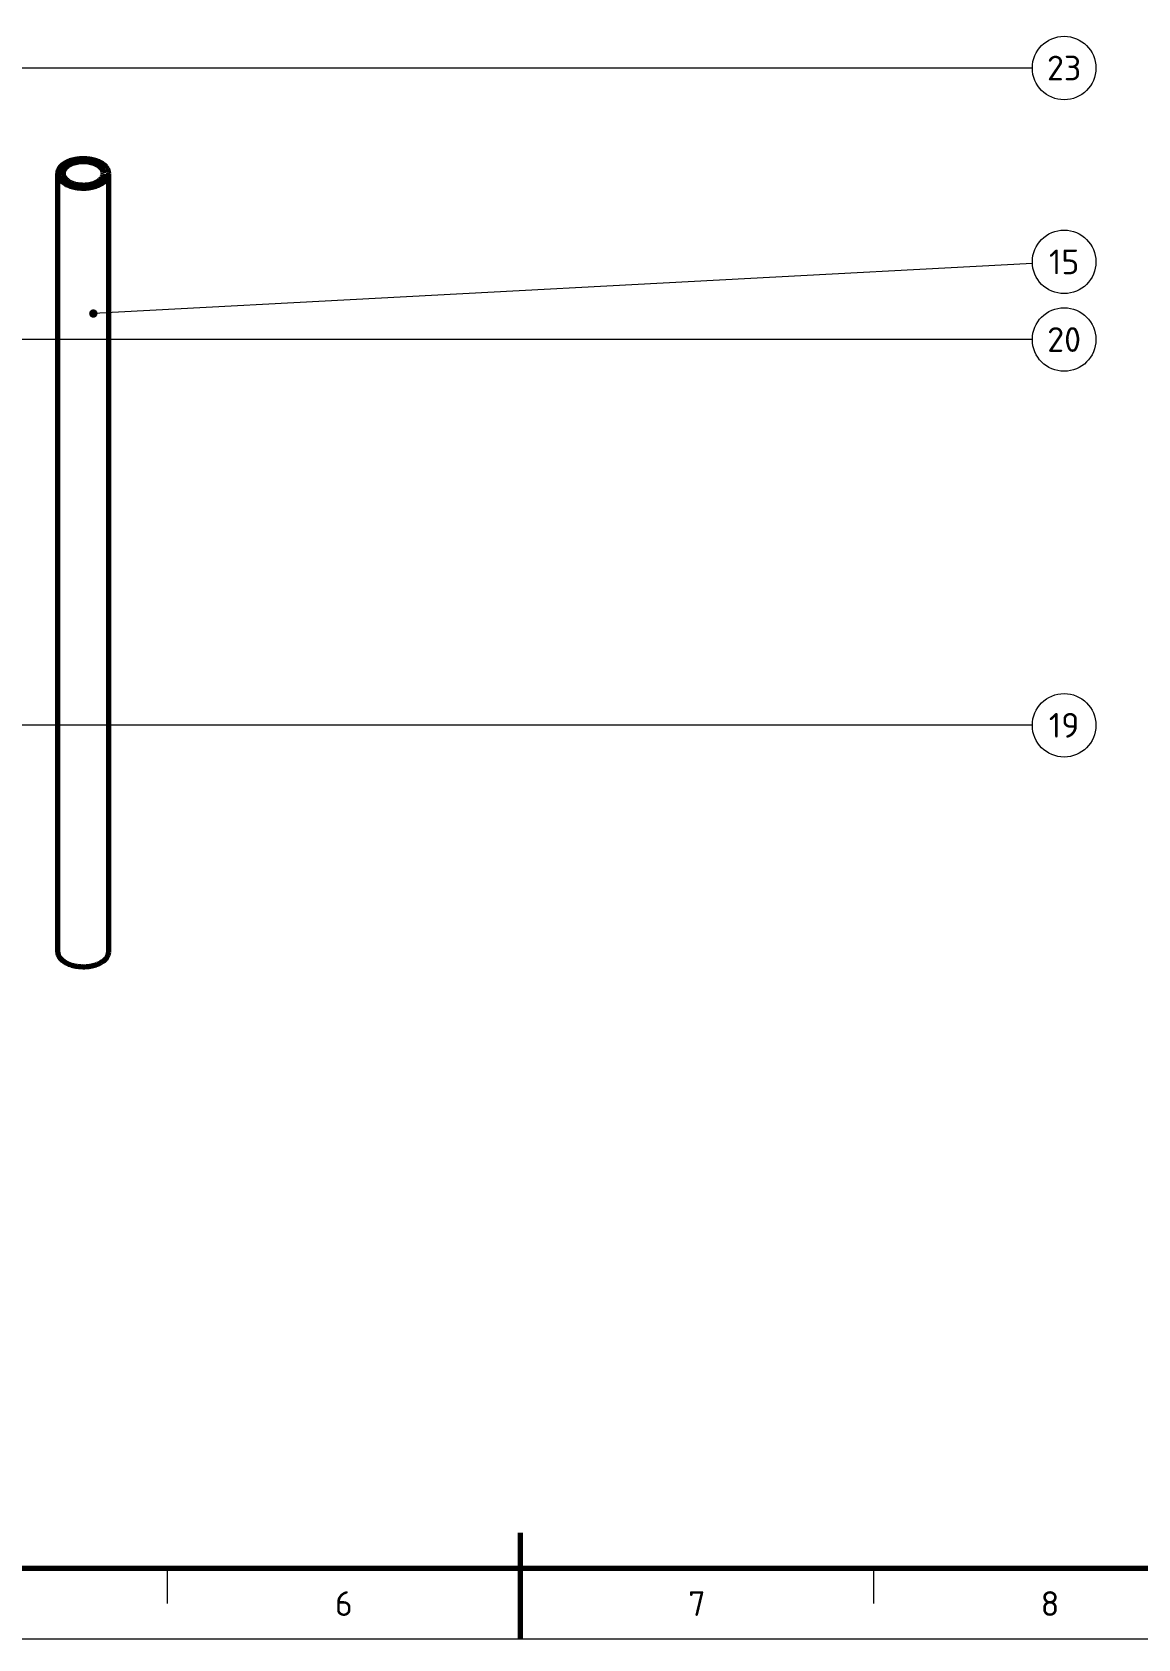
# Model space of a CAD drawing. Header units: millimetres. Extents: x 0 to 594, y 0 to 420.
# Drawn here: x 227.9 to 384.4, y 0 to 227.6 of the extents above; entities that cross this region are included whole.
import ezdxf
from ezdxf.enums import TextEntityAlignment as Align

# ---------------------------------------------------------------- set-up
doc = ezdxf.new("R2010")
doc.units = ezdxf.units.MM
for name, color, linetype, lineweight in [('01-VISIBLE', 7, 'CONTINUOUS', 70), ('06-TEXTO', 7, 'CONTINUOUS', 25), ('07-RECUADRO', 7, 'CONTINUOUS', 70), ('08-FINA', 5, 'CONTINUOUS', 18)]:
    doc.layers.add(name, color=color, linetype=linetype, lineweight=lineweight)
doc.styles.add('ISO3098', font='isocpeur.ttf')

msp = doc.modelspace()

# ---------------------------------------------------------------- hatches: boundary and pattern name
at = {"layer": '08-FINA'}
h = msp.add_hatch(color=7, dxfattribs=at)
h.dxf.hatch_style = 1
edge = h.paths.add_edge_path()
edge.add_arc((236.53, 187.73), 0.6, 0, 360)

# ---------------------------------------------------------------- linework, layer by layer
at = {"layer": '01-VISIBLE'}
for p, q in [((231.5, 97.29), (231.5, 207.58)), ((238.7, 97.29), (238.7, 207.58))]:
    msp.add_line(p, q, dxfattribs=at)
for points in [[(238.7, 207.58), (238.69, 207.78), (238.64, 207.98), (238.56, 208.16), (238.46, 208.33), (238.33, 208.5), (238.2, 208.64), (238.04, 208.78), (237.88, 208.9), (237.71, 209.01), (237.54, 209.11), (237.36, 209.2), (237.17, 209.28), (236.99, 209.35), (236.79, 209.41), (236.6, 209.47), (236.4, 209.52), (236.21, 209.56), (236.01, 209.59), (235.81, 209.62), (235.61, 209.64), (235.4, 209.65), (235.2, 209.66), (235, 209.66), (234.8, 209.65), (234.6, 209.64), (234.4, 209.62), (234.2, 209.59), (234, 209.56), (233.8, 209.52), (233.6, 209.47), (233.41, 209.41), (233.22, 209.35), (233.03, 209.28), (232.85, 209.2), (232.66, 209.11), (232.49, 209.01), (232.32, 208.9), (232.16, 208.78), (232.01, 208.64), (231.87, 208.5), (231.75, 208.33), (231.65, 208.16), (231.57, 207.98), (231.52, 207.78), (231.5, 207.58)], [(231.5, 207.58), (231.52, 207.37), (231.57, 207.18), (231.65, 206.99), (231.76, 206.81), (231.88, 206.65), (232.02, 206.5), (232.18, 206.37), (232.34, 206.24), (232.52, 206.13), (232.7, 206.03), (232.88, 205.94), (233.07, 205.86), (233.26, 205.79), (233.46, 205.73), (233.66, 205.68), (233.86, 205.63), (234.06, 205.59), (234.26, 205.56), (234.46, 205.53), (234.67, 205.52), (234.87, 205.5), (235.08, 205.5), (235.28, 205.5), (235.49, 205.51), (235.69, 205.53), (235.9, 205.55), (236.1, 205.58), (236.3, 205.62), (236.5, 205.66), (236.7, 205.72), (236.9, 205.78), (237.09, 205.85), (237.28, 205.92), (237.47, 206.01), (237.65, 206.11)], [(237.95, 207.58), (237.93, 207.78), (237.87, 207.98), (237.77, 208.16), (237.65, 208.32), (237.5, 208.47), (237.34, 208.6), (237.17, 208.71), (236.99, 208.81), (236.81, 208.9), (236.61, 208.97), (236.42, 209.04), (236.22, 209.09), (236.02, 209.14), (235.82, 209.17), (235.61, 209.2), (235.41, 209.21), (235.2, 209.22), (235, 209.22), (234.79, 209.21), (234.59, 209.2), (234.39, 209.17), (234.18, 209.14), (233.98, 209.09), (233.78, 209.04), (233.59, 208.97), (233.4, 208.9), (233.21, 208.81), (233.03, 208.71), (232.86, 208.6), (232.7, 208.47), (232.56, 208.32), (232.43, 208.16), (232.34, 207.98), (232.27, 207.78), (232.25, 207.58)], [(232.25, 207.58), (232.27, 207.38), (232.34, 207.18), (232.43, 207), (232.55, 206.84), (232.7, 206.7), (232.85, 206.57), (233.02, 206.45), (233.2, 206.35), (233.38, 206.27), (233.57, 206.19), (233.76, 206.13), (233.96, 206.07), (234.16, 206.03), (234.36, 205.99), (234.56, 205.96), (234.76, 205.95), (234.96, 205.94), (235.16, 205.93), (235.37, 205.94), (235.57, 205.96), (235.77, 205.98), (235.97, 206.01), (236.17, 206.05), (236.37, 206.1), (236.56, 206.17), (236.75, 206.24), (236.94, 206.32), (237.12, 206.42)], [(237.12, 206.42), (237.3, 206.53), (237.47, 206.66), (237.62, 206.81), (237.75, 206.98), (237.86, 207.16), (237.93, 207.37), (237.95, 207.58)], [(237.65, 206.11), (237.83, 206.22), (238, 206.34), (238.16, 206.48), (238.3, 206.63), (238.44, 206.79), (238.55, 206.97), (238.63, 207.17), (238.68, 207.37), (238.7, 207.58)], [(231.5, 97.29), (231.52, 97.09), (231.57, 96.89), (231.65, 96.7), (231.76, 96.52), (231.88, 96.36), (232.02, 96.21), (232.18, 96.08), (232.34, 95.95), (232.52, 95.84), (232.7, 95.74), (232.88, 95.65), (233.07, 95.57), (233.26, 95.5), (233.46, 95.44), (233.66, 95.39), (233.86, 95.34), (234.06, 95.3), (234.26, 95.27), (234.46, 95.24), (234.67, 95.23), (234.87, 95.22), (235.08, 95.21), (235.28, 95.21), (235.49, 95.22), (235.69, 95.24), (235.9, 95.26), (236.1, 95.29), (236.3, 95.33), (236.5, 95.38), (236.7, 95.43), (236.9, 95.49), (237.09, 95.56), (237.28, 95.64), (237.47, 95.72), (237.65, 95.82)], [(237.65, 95.82), (237.83, 95.93), (238, 96.05), (238.16, 96.19), (238.3, 96.34), (238.44, 96.51), (238.55, 96.69), (238.63, 96.88), (238.68, 97.08), (238.7, 97.29)]]:
    msp.add_lwpolyline(points, dxfattribs=at)
at = {"layer": '07-RECUADRO'}
msp.add_line((297, 0), (297, 15), dxfattribs=at)
msp.add_lwpolyline([(25, 10), (584, 10), (584, 410), (25, 410)], close=True, dxfattribs=at)
at = {"layer": '08-FINA'}
for p, q in [((369.5, 222.51), (219.48, 222.51)), ((369.51, 194.81), (236.53, 187.73)), ((369.5, 184.05), (221.25, 184.05)), ((369.5, 129.41), (219.44, 129.41)), ((247, 10), (247, 5)), ((347, 10), (347, 5))]:
    msp.add_line(p, q, dxfattribs=at)
msp.add_lwpolyline([(0, 0), (594, 0), (594, 420), (0, 420)], close=True, dxfattribs=at)
for centre in [(374, 222.51), (374, 195.05), (374, 184.05), (374, 129.41)]:
    msp.add_circle(centre, 4.5, dxfattribs=at)

# ---------------------------------------------------------------- texts
at = {"layer": '06-TEXTO', "style": 'ISO3098'}
for s, p in [('23', (374, 222.51)), ('15', (374, 195.05)), ('20', (374, 184.05)), ('19', (374, 129.41)), ('6', (272, 5)), ('7', (322, 5)), ('8', (372, 5))]:
    msp.add_text(s, height=3.5, dxfattribs=at).set_placement(p, align=Align.MIDDLE_CENTER)

doc.saveas('drawing.dxf')
